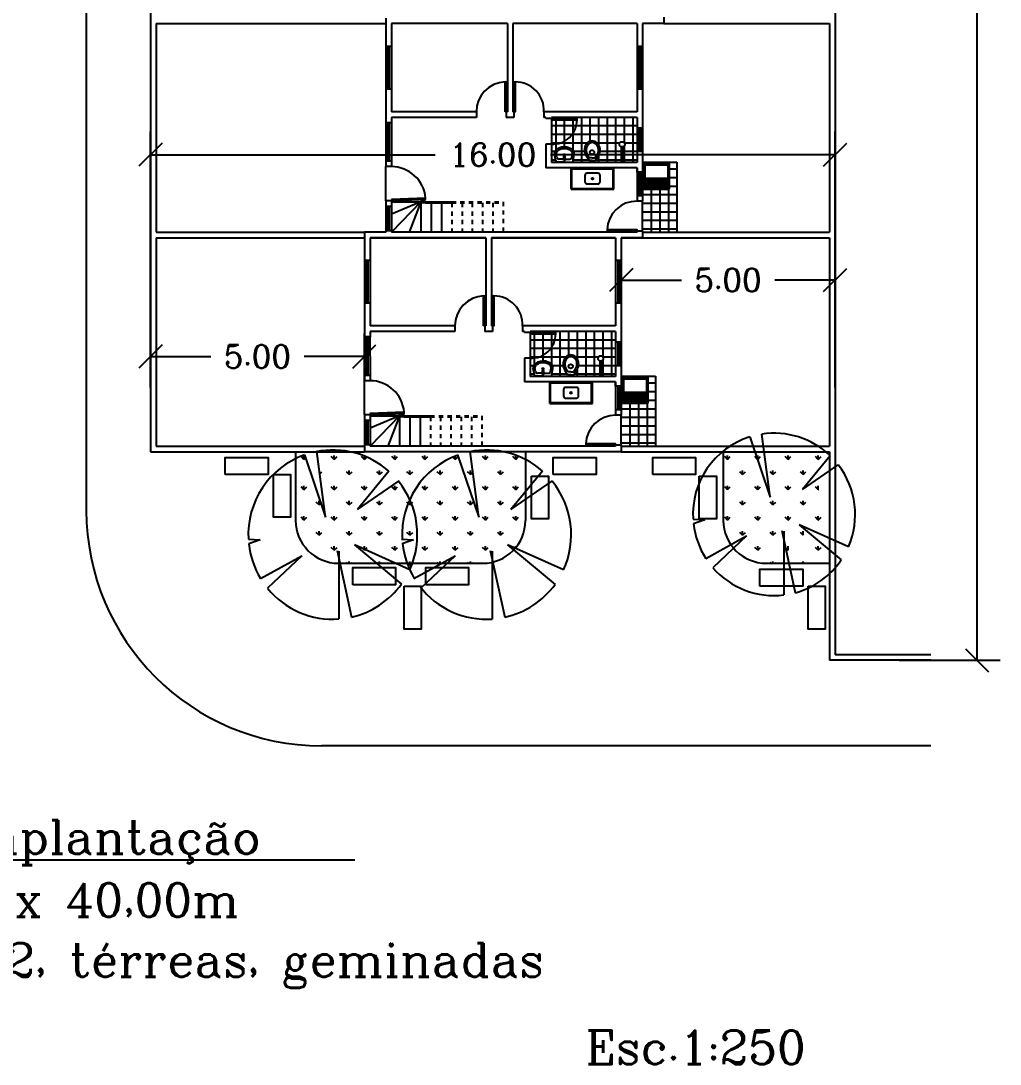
# Model space of a CAD drawing. Extents: x -79 to 141, y 7 to 81.
# Drawn here: x 34.04 to 56.93, y 6.74 to 31.11 of the extents above; entities that cross this region are included whole.
import ezdxf

# ---------------------------------------------------------------- set-up
doc = ezdxf.new("R2010")
doc.units = 0
doc.header["$LTSCALE"] = 10
doc.header["$MEASUREMENT"] = 0
doc.linetypes.add('DASHED2', pattern=[0.375, 0.25, -0.125])
doc.layers.get('0').update_dxf_attribs({"linetype": 'CONTINUOUS'})
doc.layers.get('DEFPOINTS').update_dxf_attribs({"linetype": 'CONTINUOUS'})
for name, color, linetype in [('COTAS', 244, 'CONTINUOUS'), ('EQUIPAMENTOS', 1, 'CONTINUOUS'), ('ESCADA', 5, 'CONTINUOUS'), ('JANELA', 5, 'CONTINUOUS'), ('MADEIRAMENTODETELHADO', 244, 'CONTINUOUS'), ('PAREDES', 7, 'CONTINUOUS'), ('PISO', 30, 'CONTINUOUS'), ('PORTA', 1, 'CONTINUOUS'), ('TERRENOEMCORTE', 244, 'CONTINUOUS'), ('TEXTO', 1, 'CONTINUOUS')]:
    doc.layers.add(name, color=color, linetype=linetype)
doc.styles.add('ROMANC', font='ROMANC.SHX')
doc.styles.get("Standard").update_dxf_attribs({"font": 'ROMANC.SHX'})
doc.dimstyles.get("Standard").update_dxf_attribs({"dimscale": 0.6, "dimtxt": 0.18, "dimasz": 0.18, "dimexe": 0.18, "dimexo": 0.25, "dimgap": 0.09, "dimtad": 0, "dimzin": 0, "dimdsep": 46, "dimtxsty": 'Standard', "dimblk1": 'OBLIQUE', "dimblk2": 'OBLIQUE', "dimsah": 1, "dimcen": 0.09, "dimclrd": 30, "dimclre": 30, "dimadec": 0, "dimazin": 0, "dimtfac": 1, "dimtdec": 4, "dimtofl": 0, "dimtmove": 0, "dimatfit": 3, "dimldrblk": 'OBLIQUE', "dimfxl": 1, "dimtolj": 1, "dimtzin": 0, "dimarcsym": 0})

# ---------------------------------------------------------------- blocks, each defined once
blk = doc.blocks.new('_OBLIQUE')
at = {"color": 0, "linetype": 'ByBlock'}
blk.add_line((-0.5, -0.5), (0.5, 0.5), dxfattribs=at)
blk = doc.blocks.new('*D21')
at = {"color": 30, "linetype": 'ByBlock', "ltscale": 0.05}
for p, q in [((54.573, 56.17), (56.93, 56.17)), ((56.39, 56.17), (56.39, 37.52)), ((56.39, 16.17), (56.39, 34.82)), ((54.573, 16.17), (56.93, 16.17))]:
    blk.add_line(p, q, dxfattribs=at)
at = {"layer": 'DEFPOINTS', "color": 0, "linetype": 'ByBlock', "ltscale": 0.05}
for p in [(53.073, 56.17), (53.073, 16.17), (56.39, 16.17)]:
    blk.add_point(p, dxfattribs=at)
at = {"color": 30, "linetype": 'ByBlock', "ltscale": 0.05, "xscale": 0.54, "yscale": 0.54, "zscale": 0.54}
for p, rotation in [((56.39, 56.17), 90), ((56.39, 16.17), 270)]:
    blk.add_blockref('_OBLIQUE', p, dxfattribs=dict(at, rotation=rotation))
at = {"color": 0, "linetype": 'ByBlock', "ltscale": 0.05, "insert": (56.39, 36.17), "char_height": 0.54, "attachment_point": 5, "rotation": 90}
blk.add_mtext('\\A1;40.00', dxfattribs=at)
blk = doc.blocks.new('*X26')
at = {"color": 0, "linetype": 'Continuous', "ltscale": 0.05}
for p, q in [((40.659, 20.86), (40.592, 20.926)), ((40.659, 20.86), (40.659, 20.953)), ((40.659, 20.86), (40.693, 20.894)), ((41.366, 20.86), (41.299, 20.926)), ((41.366, 20.86), (41.366, 20.953)), ((41.366, 20.86), (41.432, 20.926)), ((42.073, 20.86), (42.007, 20.926)), ((42.073, 20.936), (42.073, 20.953)), ((42.073, 20.86), (42.073, 20.936)), ((42.073, 20.86), (42.127, 20.914)), ((42.127, 20.914), (42.139, 20.926)), ((42.78, 20.86), (42.714, 20.926)), ((42.78, 20.86), (42.78, 20.953)), ((42.78, 20.86), (42.846, 20.926)), ((43.487, 20.86), (43.421, 20.926)), ((43.487, 20.86), (43.487, 20.953)), ((43.487, 20.86), (43.553, 20.926)), ((44.139, 20.915), (44.128, 20.926)), ((44.194, 20.86), (44.139, 20.915)), ((44.194, 20.938), (44.194, 20.953)), ((44.194, 20.86), (44.194, 20.938)), ((44.194, 20.86), (44.26, 20.926)), ((44.901, 20.86), (44.835, 20.926)), ((44.901, 20.86), (44.901, 20.953)), ((44.901, 20.86), (44.968, 20.926)), ((45.608, 20.86), (45.542, 20.926)), ((45.608, 20.86), (45.608, 20.953)), ((45.608, 20.86), (45.675, 20.926)), ((41.029, 20.523), (41.078, 20.572)), ((41.719, 20.506), (41.653, 20.572)), ((41.719, 20.506), (41.719, 20.6)), ((41.719, 20.506), (41.786, 20.572)), ((42.426, 20.506), (42.36, 20.572)), ((42.426, 20.506), (42.426, 20.6)), ((42.426, 20.506), (42.493, 20.572)), ((43.134, 20.506), (43.067, 20.572)), ((43.134, 20.506), (43.134, 20.6)), ((43.134, 20.506), (43.2, 20.572)), ((43.841, 20.506), (43.774, 20.572)), ((43.841, 20.506), (43.841, 20.6)), ((43.841, 20.506), (43.907, 20.572)), ((44.548, 20.506), (44.481, 20.572)), ((44.548, 20.506), (44.548, 20.6)), ((44.548, 20.506), (44.605, 20.563)), ((44.605, 20.563), (44.614, 20.572)), ((45.255, 20.506), (45.189, 20.572)), ((45.255, 20.506), (45.255, 20.6)), ((45.255, 20.506), (45.321, 20.572)), ((40.659, 20.153), (40.659, 20.246)), ((41.366, 20.153), (41.366, 20.246)), ((42.073, 20.153), (42.073, 20.246)), ((42.78, 20.153), (42.78, 20.246)), ((43.487, 20.153), (43.487, 20.246)), ((44.194, 20.153), (44.194, 20.246)), ((44.901, 20.153), (44.901, 20.246)), ((45.608, 20.153), (45.608, 20.246)), ((40.659, 20.153), (40.592, 20.219)), ((40.659, 20.153), (40.725, 20.219)), ((41.366, 20.153), (41.299, 20.219)), ((41.366, 20.153), (41.432, 20.219)), ((42.073, 20.153), (42.007, 20.219)), ((42.073, 20.153), (42.139, 20.219)), ((42.78, 20.153), (42.714, 20.219)), ((42.78, 20.153), (42.846, 20.219)), ((43.487, 20.153), (43.421, 20.219)), ((43.487, 20.153), (43.553, 20.219)), ((44.194, 20.153), (44.128, 20.219)), ((44.194, 20.153), (44.26, 20.219)), ((44.901, 20.153), (44.835, 20.219)), ((44.901, 20.153), (44.968, 20.219)), ((45.608, 20.153), (45.542, 20.219)), ((45.608, 20.153), (45.675, 20.219)), ((41.012, 19.799), (40.946, 19.865)), ((41.012, 19.799), (41.012, 19.893)), ((41.012, 19.799), (41.052, 19.839)), ((41.719, 19.799), (41.653, 19.865)), ((41.719, 19.799), (41.719, 19.893)), ((41.719, 19.799), (41.786, 19.865)), ((42.426, 19.799), (42.36, 19.865)), ((42.426, 19.799), (42.426, 19.893)), ((42.426, 19.799), (42.493, 19.865)), ((43.134, 19.799), (43.067, 19.865)), ((43.134, 19.799), (43.134, 19.893)), ((43.134, 19.799), (43.169, 19.835)), ((43.169, 19.835), (43.2, 19.865)), ((43.841, 19.799), (43.774, 19.865)), ((43.841, 19.799), (43.841, 19.893)), ((43.841, 19.799), (43.907, 19.865)), ((44.548, 19.799), (44.481, 19.865)), ((44.548, 19.799), (44.548, 19.893)), ((44.548, 19.799), (44.614, 19.865)), ((45.255, 19.799), (45.189, 19.865)), ((45.255, 19.799), (45.255, 19.893)), ((45.255, 19.799), (45.321, 19.865)), ((40.659, 19.445), (40.592, 19.512)), ((40.659, 19.445), (40.659, 19.539)), ((40.659, 19.445), (40.725, 19.512)), ((41.366, 19.445), (41.299, 19.512)), ((41.366, 19.445), (41.366, 19.539)), ((41.366, 19.445), (41.432, 19.512)), ((42.073, 19.445), (42.007, 19.512)), ((42.073, 19.445), (42.073, 19.539)), ((42.073, 19.445), (42.139, 19.512)), ((42.78, 19.445), (42.714, 19.512)), ((42.78, 19.445), (42.78, 19.539)), ((42.78, 19.445), (42.846, 19.512)), ((43.487, 19.445), (43.421, 19.512)), ((43.487, 19.445), (43.487, 19.539)), ((43.487, 19.445), (43.553, 19.512)), ((44.194, 19.445), (44.128, 19.512)), ((44.194, 19.445), (44.194, 19.539)), ((44.194, 19.445), (44.26, 19.512)), ((44.901, 19.445), (44.835, 19.512)), ((44.901, 19.445), (44.901, 19.539)), ((44.901, 19.445), (44.968, 19.512)), ((45.608, 19.445), (45.542, 19.512)), ((45.608, 19.445), (45.608, 19.539)), ((45.608, 19.445), (45.675, 19.512)), ((41.012, 19.092), (40.946, 19.158)), ((41.012, 19.092), (41.012, 19.186)), ((41.012, 19.092), (41.078, 19.158)), ((41.719, 19.092), (41.653, 19.158)), ((41.719, 19.092), (41.719, 19.186)), ((41.719, 19.092), (41.786, 19.158)), ((42.426, 19.092), (42.36, 19.158)), ((42.426, 19.092), (42.426, 19.186)), ((42.426, 19.092), (42.493, 19.158)), ((43.134, 19.092), (43.067, 19.158)), ((43.134, 19.092), (43.134, 19.186)), ((43.134, 19.092), (43.2, 19.158)), ((43.841, 19.092), (43.774, 19.158)), ((43.841, 19.092), (43.841, 19.186)), ((43.841, 19.092), (43.907, 19.158)), ((44.548, 19.092), (44.481, 19.158)), ((44.548, 19.092), (44.548, 19.186)), ((44.548, 19.092), (44.614, 19.158)), ((45.255, 19.092), (45.189, 19.158)), ((45.255, 19.092), (45.255, 19.186)), ((45.255, 19.092), (45.321, 19.158)), ((40.705, 18.785), (40.725, 18.805)), ((41.366, 18.738), (41.299, 18.805)), ((41.366, 18.738), (41.366, 18.832)), ((41.366, 18.738), (41.432, 18.805)), ((42.073, 18.738), (42.007, 18.805)), ((42.073, 18.738), (42.073, 18.832)), ((42.073, 18.738), (42.139, 18.805)), ((42.78, 18.738), (42.714, 18.805)), ((42.78, 18.738), (42.78, 18.832)), ((42.78, 18.738), (42.846, 18.805)), ((43.487, 18.738), (43.421, 18.805)), ((43.487, 18.738), (43.487, 18.832)), ((43.487, 18.738), (43.553, 18.805)), ((44.194, 18.738), (44.128, 18.805)), ((44.194, 18.738), (44.194, 18.832)), ((44.194, 18.738), (44.26, 18.805)), ((44.901, 18.738), (44.835, 18.805)), ((44.901, 18.738), (44.901, 18.832)), ((44.901, 18.738), (44.968, 18.805)), ((45.608, 18.799), (45.608, 18.832)), ((41.668, 18.436), (41.653, 18.451)), ((41.719, 18.436), (41.719, 18.479)), ((41.771, 18.436), (41.786, 18.451)), ((42.375, 18.436), (42.36, 18.451)), ((42.426, 18.436), (42.426, 18.479)), ((42.478, 18.436), (42.493, 18.451)), ((43.134, 18.385), (43.067, 18.451)), ((43.134, 18.385), (43.134, 18.479)), ((43.134, 18.385), (43.197, 18.448)), ((43.197, 18.448), (43.2, 18.451)), ((43.789, 18.436), (43.774, 18.451)), ((43.841, 18.436), (43.841, 18.479)), ((44.496, 18.436), (44.481, 18.451)), ((44.548, 18.436), (44.548, 18.479)), ((44.599, 18.436), (44.614, 18.451))]:
    blk.add_line(p, q, dxfattribs=at)
blk = doc.blocks.new('*D31')
at = {"color": 30, "linetype": 'ByBlock', "ltscale": 0.05}
for p, q in [((37.073, 22.54), (37.073, 23.805)), ((42.073, 22.54), (42.073, 23.805)), ((37.073, 23.265), (38.48, 23.265)), ((42.073, 23.265), (40.666, 23.265))]:
    blk.add_line(p, q, dxfattribs=at)
at = {"layer": 'DEFPOINTS', "color": 0, "linetype": 'ByBlock', "ltscale": 0.05}
for p in [(42.073, 23.265), (37.073, 21.04), (42.073, 21.04)]:
    blk.add_point(p, dxfattribs=at)
at = {"color": 30, "linetype": 'ByBlock', "ltscale": 0.05, "xscale": 0.54, "yscale": 0.54, "zscale": 0.54, "rotation": 180}
blk.add_blockref('_OBLIQUE', (37.073, 23.265), dxfattribs=at)
at = {"color": 30, "linetype": 'ByBlock', "ltscale": 0.05, "xscale": 0.54, "yscale": 0.54, "zscale": 0.54}
blk.add_blockref('_OBLIQUE', (42.073, 23.265), dxfattribs=at)
at = {"color": 0, "linetype": 'ByBlock', "ltscale": 0.05, "insert": (39.573, 23.265), "char_height": 0.54, "attachment_point": 5}
blk.add_mtext('\\A1;5.00', dxfattribs=at)
blk = doc.blocks.new('*D32')
at = {"color": 30, "linetype": 'ByBlock', "ltscale": 0.05}
for p, q in [((48.073, 25.05), (49.48, 25.05)), ((53.073, 25.05), (51.666, 25.05)), ((48.073, 24.54), (48.073, 24.51)), ((53.073, 24.54), (53.073, 24.51))]:
    blk.add_line(p, q, dxfattribs=at)
at = {"layer": 'DEFPOINTS', "color": 0, "linetype": 'ByBlock', "ltscale": 0.05}
for p in [(48.073, 26.04), (53.073, 26.04), (53.073, 25.05)]:
    blk.add_point(p, dxfattribs=at)
at = {"color": 30, "linetype": 'ByBlock', "ltscale": 0.05, "xscale": 0.54, "yscale": 0.54, "zscale": 0.54, "rotation": 180}
blk.add_blockref('_OBLIQUE', (48.073, 25.05), dxfattribs=at)
at = {"color": 30, "linetype": 'ByBlock', "ltscale": 0.05, "xscale": 0.54, "yscale": 0.54, "zscale": 0.54}
blk.add_blockref('_OBLIQUE', (53.073, 25.05), dxfattribs=at)
at = {"color": 0, "linetype": 'ByBlock', "ltscale": 0.05, "insert": (50.573, 25.05), "char_height": 0.54, "attachment_point": 5}
blk.add_mtext('\\A1;5.00', dxfattribs=at)
blk = doc.blocks.new('*D33')
at = {"color": 30, "linetype": 'ByBlock', "ltscale": 0.05}
for p, q in [((37.073, 22.54), (37.073, 28.519)), ((53.073, 22.54), (53.073, 28.519)), ((37.073, 27.979), (43.723, 27.979)), ((53.073, 27.979), (46.423, 27.979))]:
    blk.add_line(p, q, dxfattribs=at)
at = {"layer": 'DEFPOINTS', "color": 0, "linetype": 'ByBlock', "ltscale": 0.05}
for p in [(53.073, 27.979), (37.073, 21.04), (53.073, 21.04)]:
    blk.add_point(p, dxfattribs=at)
at = {"color": 30, "linetype": 'ByBlock', "ltscale": 0.05, "xscale": 0.54, "yscale": 0.54, "zscale": 0.54, "rotation": 180}
blk.add_blockref('_OBLIQUE', (37.073, 27.979), dxfattribs=at)
at = {"color": 30, "linetype": 'ByBlock', "ltscale": 0.05, "xscale": 0.54, "yscale": 0.54, "zscale": 0.54}
blk.add_blockref('_OBLIQUE', (53.073, 27.979), dxfattribs=at)
at = {"color": 0, "linetype": 'ByBlock', "ltscale": 0.05, "insert": (45.073, 27.979), "char_height": 0.54, "attachment_point": 5}
blk.add_mtext('\\A1;16.00', dxfattribs=at)
blk = doc.blocks.new('*X114')
at = {"color": 0, "linetype": 'Continuous', "ltscale": 0.05}
for p, q in [((50.558, 20.153), (50.555, 20.156)), ((50.558, 20.153), (50.558, 20.156)), ((50.558, 20.153), (50.561, 20.156)), ((51.265, 20.153), (51.262, 20.156)), ((51.265, 20.153), (51.265, 20.156)), ((51.265, 20.153), (51.268, 20.156)), ((51.972, 20.153), (51.969, 20.156)), ((51.972, 20.153), (51.972, 20.156)), ((51.972, 20.153), (51.976, 20.156)), ((52.679, 20.153), (52.676, 20.156)), ((52.679, 20.153), (52.679, 20.156)), ((52.679, 20.153), (52.683, 20.156)), ((50.912, 19.799), (50.845, 19.865)), ((50.912, 19.799), (50.912, 19.893)), ((50.912, 19.799), (50.978, 19.865)), ((51.619, 19.799), (51.553, 19.865)), ((51.619, 19.799), (51.619, 19.893)), ((51.619, 19.799), (51.685, 19.865)), ((52.326, 19.799), (52.26, 19.865)), ((52.326, 19.799), (52.326, 19.893)), ((52.326, 19.799), (52.392, 19.865)), ((50.558, 19.445), (50.492, 19.512)), ((50.558, 19.445), (50.558, 19.539)), ((50.558, 19.445), (50.624, 19.512)), ((51.265, 19.445), (51.199, 19.512)), ((51.265, 19.445), (51.265, 19.539)), ((51.265, 19.445), (51.332, 19.512)), ((51.972, 19.445), (51.906, 19.512)), ((51.972, 19.445), (51.972, 19.539)), ((51.972, 19.445), (52.039, 19.512)), ((52.679, 19.445), (52.613, 19.512)), ((52.679, 19.445), (52.679, 19.539)), ((52.679, 19.445), (52.746, 19.512)), ((50.912, 19.092), (50.845, 19.158)), ((50.912, 19.092), (50.912, 19.186)), ((50.912, 19.092), (50.978, 19.158)), ((51.619, 19.092), (51.553, 19.158)), ((51.619, 19.092), (51.619, 19.186)), ((51.619, 19.092), (51.685, 19.158)), ((52.326, 19.092), (52.26, 19.158)), ((52.326, 19.092), (52.326, 19.186)), ((51.265, 18.738), (51.199, 18.805)), ((51.265, 18.738), (51.265, 18.832)), ((51.265, 18.738), (51.332, 18.805)), ((51.972, 18.738), (51.916, 18.795)), ((51.972, 18.738), (51.972, 18.832)), ((52.679, 18.738), (52.613, 18.805)), ((52.679, 18.738), (52.679, 18.832)), ((52.679, 18.738), (52.746, 18.805)), ((51.567, 18.436), (51.553, 18.451)), ((51.619, 18.436), (51.619, 18.479)), ((51.67, 18.436), (51.685, 18.451)), ((52.274, 18.436), (52.26, 18.451)), ((52.326, 18.436), (52.326, 18.479)), ((52.377, 18.436), (52.392, 18.451))]:
    blk.add_line(p, q, dxfattribs=at)
blk = doc.blocks.new('*X115')
at = {"color": 0, "linetype": 'Continuous', "ltscale": 0.05}
for p, q in [((51.972, 20.86), (51.906, 20.926)), ((51.972, 20.86), (51.972, 20.953)), ((51.972, 20.86), (52.039, 20.926)), ((52.679, 20.86), (52.613, 20.926)), ((52.679, 20.86), (52.679, 20.953)), ((52.679, 20.86), (52.746, 20.926)), ((51.619, 20.506), (51.553, 20.572)), ((51.619, 20.506), (51.619, 20.6)), ((51.619, 20.506), (51.685, 20.572)), ((52.326, 20.506), (52.26, 20.572)), ((52.326, 20.506), (52.326, 20.6)), ((52.326, 20.506), (52.392, 20.572)), ((51.972, 20.156), (51.972, 20.246)), ((51.969, 20.156), (51.906, 20.219)), ((51.976, 20.156), (52.039, 20.219))]:
    blk.add_line(p, q, dxfattribs=at)
blk = doc.blocks.new('*X116')
at = {"color": 0, "linetype": 'Continuous', "ltscale": 0.05}
for p, q in [((50.558, 20.86), (50.492, 20.926)), ((50.558, 20.86), (50.558, 20.953)), ((50.558, 20.86), (50.624, 20.926)), ((51.255, 20.87), (51.199, 20.926)), ((51.265, 20.86), (51.255, 20.87)), ((51.265, 20.86), (51.265, 20.953)), ((51.265, 20.86), (51.332, 20.926)), ((50.912, 20.506), (50.845, 20.572)), ((50.912, 20.506), (50.912, 20.6)), ((50.912, 20.506), (50.978, 20.572)), ((50.558, 20.156), (50.558, 20.246)), ((51.265, 20.156), (51.265, 20.246)), ((52.679, 20.156), (52.679, 20.246)), ((50.555, 20.156), (50.492, 20.219)), ((50.561, 20.156), (50.624, 20.219)), ((51.262, 20.156), (51.199, 20.219)), ((51.268, 20.156), (51.332, 20.219)), ((52.676, 20.156), (52.613, 20.219))]:
    blk.add_line(p, q, dxfattribs=at)

msp = doc.modelspace()

# ---------------------------------------------------------------- linework, layer by layer
at = {"color": 1, "ltscale": 0.3}
for p, q in [((48.44316, 27.5701), (48.44316, 27.6701)), ((47.94316, 22.5701), (47.94316, 22.6701))]:
    msp.add_line(p, q, dxfattribs=at)
at = {"color": 30, "ltscale": 0.3}
for p, q in [((42.70316, 26.87938), (43.39387, 26.87938)), ((43.39387, 26.87938), (44.11387, 26.87938)), ((43.39387, 26.87938), (43.39387, 26.1701)), ((43.49387, 26.85438), (44.11387, 26.85438)), ((43.63387, 26.85438), (43.63387, 26.1701)), ((43.87387, 26.85438), (43.87387, 26.1701)), ((42.20316, 21.87938), (42.89387, 21.87938)), ((42.89387, 21.87938), (43.61387, 21.87938)), ((42.89387, 21.87938), (42.89387, 21.1701)), ((42.99387, 21.85438), (43.61387, 21.85438)), ((43.13387, 21.85438), (43.13387, 21.1701)), ((43.37387, 21.85438), (43.37387, 21.1701))]:
    msp.add_line(p, q, dxfattribs=at)
at = {"layer": 'COTAS', "color": 3, "ltscale": 0.3}
msp.add_line((44.28702, 20.81299), (44.30885, 20.81299), dxfattribs=at)
at = {"layer": 'EQUIPAMENTOS', "color": 30, "linetype": 'Continuous', "ltscale": 0.3}
for p, q in [((48.07884, 27.8001), (48.07884, 28.16341)), ((48.10884, 27.8001), (48.10884, 28.16341)), ((46.55128, 27.80807), (46.51758, 27.98311)), ((46.74878, 27.80807), (46.55128, 27.80807)), ((46.57122, 27.91607), (46.55686, 27.99067)), ((46.7331, 27.87552), (46.62032, 27.87552)), ((46.74878, 27.80807), (46.94628, 27.80807)), ((46.75405, 27.87552), (46.87365, 27.87552)), ((46.92304, 27.91775), (46.93487, 27.99293)), ((46.94628, 27.80807), (46.97438, 27.98672)), ((47.32153, 27.84058), (47.24883, 27.96092)), ((47.32866, 27.90614), (47.28307, 27.9816)), ((47.39753, 27.84058), (47.32153, 27.84058)), ((47.39582, 27.90614), (47.32866, 27.90614)), ((47.39582, 27.90614), (47.4664, 27.90614)), ((47.39753, 27.84058), (47.47353, 27.84058)), ((47.4664, 27.90614), (47.51198, 27.9816)), ((47.47353, 27.84058), (47.54622, 27.96092)), ((48.57702, 27.80659), (49.37702, 27.80659)), ((46.9019, 27.1701), (46.9019, 27.6701)), ((46.9219, 27.1901), (46.9219, 27.6501)), ((46.9219, 27.6501), (47.8819, 27.6501)), ((47.8819, 27.1901), (47.8819, 27.6501)), ((47.9019, 27.1701), (47.9019, 27.6701)), ((48.63195, 27.42554), (48.63195, 27.74168)), ((48.63195, 27.74168), (49.17072, 27.74168)), ((49.17072, 27.42554), (49.17072, 27.74168)), ((49.17072, 27.42554), (48.63195, 27.42554)), ((49.17312, 27.38121), (48.63435, 27.38121)), ((49.17312, 27.35121), (48.63435, 27.35121)), ((49.17312, 27.32121), (48.63435, 27.32121)), ((46.9019, 27.1701), (47.9019, 27.1701)), ((46.9219, 27.1901), (47.8819, 27.1901)), ((49.17312, 27.29121), (48.63435, 27.29121)), ((49.17312, 27.26121), (48.63435, 27.26121)), ((49.17312, 27.23121), (48.63435, 27.23121)), ((49.17312, 27.20121), (48.63435, 27.20121)), ((43.39387, 26.87938), (42.70316, 26.59327)), ((43.39387, 26.87938), (42.70316, 26.1701)), ((43.39387, 26.87938), (43.12188, 26.1701)), ((47.57884, 22.8001), (47.57884, 23.16341)), ((47.60884, 22.8001), (47.60884, 23.16341)), ((46.05128, 22.80807), (46.01758, 22.98311)), ((46.07122, 22.91607), (46.05686, 22.99067)), ((46.42304, 22.91775), (46.43487, 22.99293)), ((46.44628, 22.80807), (46.47438, 22.98672)), ((46.82153, 22.84058), (46.74883, 22.96092)), ((46.82866, 22.90614), (46.78307, 22.9816)), ((46.9664, 22.90614), (47.01198, 22.9816)), ((46.97353, 22.84058), (47.04622, 22.96092)), ((46.24878, 22.80807), (46.05128, 22.80807)), ((46.2331, 22.87552), (46.12032, 22.87552)), ((46.24878, 22.80807), (46.44628, 22.80807)), ((46.25405, 22.87552), (46.37365, 22.87552)), ((46.4019, 22.1701), (46.4019, 22.6701)), ((46.89753, 22.84058), (46.82153, 22.84058)), ((46.89582, 22.90614), (46.82866, 22.90614)), ((46.89582, 22.90614), (46.9664, 22.90614)), ((46.89753, 22.84058), (46.97353, 22.84058)), ((47.4019, 22.1701), (47.4019, 22.6701)), ((48.07702, 22.80659), (48.87702, 22.80659)), ((48.13195, 22.42554), (48.13195, 22.74168)), ((48.13195, 22.74168), (48.67072, 22.74168)), ((48.67072, 22.42554), (48.67072, 22.74168)), ((46.4219, 22.1901), (46.4219, 22.6501)), ((46.4219, 22.6501), (47.3819, 22.6501)), ((47.3819, 22.1901), (47.3819, 22.6501)), ((48.67072, 22.42554), (48.13195, 22.42554)), ((46.4219, 22.1901), (47.3819, 22.1901)), ((48.67312, 22.38121), (48.13435, 22.38121)), ((48.67312, 22.35121), (48.13435, 22.35121)), ((48.67312, 22.32121), (48.13435, 22.32121)), ((48.67312, 22.29121), (48.13435, 22.29121)), ((48.67312, 22.26121), (48.13435, 22.26121)), ((48.67312, 22.23121), (48.13435, 22.23121)), ((48.67312, 22.20121), (48.13435, 22.20121)), ((46.4019, 22.1701), (47.4019, 22.1701)), ((42.89387, 21.87938), (42.20316, 21.59327)), ((42.89387, 21.87938), (42.20316, 21.1701)), ((42.89387, 21.87938), (42.62188, 21.1701))]:
    msp.add_line(p, q, dxfattribs=at)
for points in [[(46.7331, 27.84219), (46.7331, 27.94547), (46.75405, 27.94547), (46.75405, 27.84219)], [(49.20253, 27.1721), (49.20253, 27.7721), (48.60253, 27.7721), (48.60253, 27.1721)], [(46.2331, 22.84219), (46.2331, 22.94547), (46.25405, 22.94547), (46.25405, 22.84219)], [(48.70253, 22.1721), (48.70253, 22.7721), (48.10253, 22.7721), (48.10253, 22.1721)]]:
    msp.add_lwpolyline(points, close=True, dxfattribs=at)
for points in [[(47.27559, 27.29549), (47.52822, 27.29549, 0.41421356), (47.57822, 27.34549), (47.57822, 27.49471, 0.41421356), (47.52822, 27.54471), (47.27559, 27.54471, 0.41421356), (47.22559, 27.49471), (47.22559, 27.34549, 0.41421356)], [(46.77559, 22.29549), (47.02822, 22.29549, 0.41421356), (47.07822, 22.34549), (47.07822, 22.49471, 0.41421356), (47.02822, 22.54471), (46.77559, 22.54471, 0.41421356), (46.72559, 22.49471), (46.72559, 22.34549, 0.41421356)]]:
    msp.add_lwpolyline(points, format="xyb", close=True, dxfattribs=at)
for centre, radius in [((48.09404, 28.22104), 0.06192), ((47.39416, 28.03577), 0.05), ((47.40177, 27.4183), 0.01926), ((47.59404, 23.22104), 0.06192), ((46.24358, 22.97945), 0.01491), ((46.89416, 23.03577), 0.05), ((46.90177, 22.4183), 0.01926)]:
    msp.add_circle(centre, radius, dxfattribs=at)
at = {"layer": 'EQUIPAMENTOS', "color": 1, "linetype": 'Continuous', "ltscale": 0.3}
msp.add_circle((46.74358, 27.97945), 0.01491, dxfattribs=at)
at = {"layer": 'EQUIPAMENTOS', "color": 30, "linetype": 'Continuous', "ltscale": 0.3}
for centre, radius, start, end in [((46.62032, 27.92552), 0.05, 190.900274, 270), ((46.87365, 27.92552), 0.05, 270, 351.061585), ((42.70316, 26.89952), 0.80058, 4.741348, 90), ((46.12032, 22.92552), 0.05, 190.900274, 270), ((46.37365, 22.92552), 0.05, 270, 351.061585), ((42.20316, 21.89952), 0.80058, 4.741348, 90)]:
    msp.add_arc(centre, radius, start, end, dxfattribs=at)
for centre, major_axis, ratio, start_param, end_param in [((47.39753, 28.08558), (0, 0.215), 0.84883721, -2.18928075, 2.18928075), ((46.74566, 28.00306), (-0.23, 0), 0.67391304, 3.03599201, 6.41224252), ((46.24566, 23.00306), (-0.23, 0), 0.67391304, 3.03599201, 6.41224252), ((46.89753, 23.08558), (0, 0.215), 0.84883721, -2.18928075, 2.18928075)]:
    msp.add_ellipse(centre, major_axis=major_axis, ratio=ratio, start_param=start_param, end_param=end_param, dxfattribs=at)
for points, knots in [([(46.93487, 27.99293), (46.93634, 28.00229), (46.93587, 28.01185), (46.92989, 28.03209), (46.92429, 28.04274), (46.90685, 28.06373), (46.89491, 28.07399), (46.86704, 28.09144), (46.85104, 28.09852), (46.81028, 28.11258), (46.77719, 28.11824), (46.71065, 28.11786), (46.67771, 28.11182), (46.63735, 28.09728), (46.6217, 28.09009), (46.59436, 28.07238), (46.58263, 28.06193), (46.5658, 28.04075), (46.56054, 28.03006), (46.5552, 28.00973), (46.55504, 28.00012), (46.55686, 27.99067)], [3.03599201, 3.03599201, 3.03599201, 3.03599201, 3.31734622, 3.31734622, 3.59870043, 3.59870043, 3.88005464, 3.88005464, 4.16140885, 4.16140885, 4.72411727, 4.72411727, 5.28682568, 5.28682568, 5.56817989, 5.56817989, 5.8495341, 5.8495341, 6.13088831, 6.13088831, 6.41224252, 6.41224252, 6.41224252, 6.41224252]), ([(47.51198, 27.9816), (47.52122, 27.9969), (47.52909, 28.01527), (47.53903, 28.056), (47.54106, 28.07839), (47.53796, 28.12257), (47.53284, 28.14428), (47.51728, 28.18253), (47.50691, 28.19909), (47.48426, 28.22551), (47.46893, 28.23854), (47.43484, 28.25593), (47.41623, 28.26058), (47.37882, 28.26058), (47.36021, 28.25593), (47.32613, 28.23854), (47.3108, 28.22551), (47.28815, 28.19909), (47.27777, 28.18253), (47.26222, 28.14428), (47.2571, 28.12257), (47.254, 28.07839), (47.25602, 28.056), (47.26597, 28.01527), (47.27383, 27.9969), (47.28307, 27.9816)], [-2.18928075, -2.18928075, -2.18928075, -2.18928075, -1.82440063, -1.82440063, -1.4595205, -1.4595205, -1.09464038, -1.09464038, -0.72976025, -0.72976025, -0.36488013, -0.36488013, 0, 0, 0.36488013, 0.36488013, 0.72976025, 0.72976025, 1.09464038, 1.09464038, 1.4595205, 1.4595205, 1.82440063, 1.82440063, 2.18928075, 2.18928075, 2.18928075, 2.18928075]), ([(47.01198, 22.9816), (47.02122, 22.9969), (47.02909, 23.01527), (47.03903, 23.056), (47.04106, 23.07839), (47.03796, 23.12257), (47.03284, 23.14428), (47.01728, 23.18253), (47.00691, 23.19909), (46.98426, 23.22551), (46.96893, 23.23854), (46.93484, 23.25593), (46.91623, 23.26058), (46.87882, 23.26058), (46.86021, 23.25593), (46.82613, 23.23854), (46.8108, 23.22551), (46.78815, 23.19909), (46.77777, 23.18253), (46.76222, 23.14428), (46.7571, 23.12257), (46.754, 23.07839), (46.75602, 23.056), (46.76597, 23.01527), (46.77383, 22.9969), (46.78307, 22.9816)], [-2.18928075, -2.18928075, -2.18928075, -2.18928075, -1.82440063, -1.82440063, -1.4595205, -1.4595205, -1.09464038, -1.09464038, -0.72976025, -0.72976025, -0.36488013, -0.36488013, 0, 0, 0.36488013, 0.36488013, 0.72976025, 0.72976025, 1.09464038, 1.09464038, 1.4595205, 1.4595205, 1.82440063, 1.82440063, 2.18928075, 2.18928075, 2.18928075, 2.18928075]), ([(46.43487, 22.99293), (46.43634, 23.00229), (46.43587, 23.01185), (46.42989, 23.03209), (46.42429, 23.04274), (46.40685, 23.06373), (46.39491, 23.07399), (46.36704, 23.09144), (46.35104, 23.09852), (46.31028, 23.11258), (46.27719, 23.11824), (46.21065, 23.11786), (46.17771, 23.11182), (46.13735, 23.09728), (46.1217, 23.09009), (46.09436, 23.07238), (46.08263, 23.06193), (46.0658, 23.04075), (46.06054, 23.03006), (46.0552, 23.00973), (46.05504, 23.00012), (46.05686, 22.99067)], [3.03599201, 3.03599201, 3.03599201, 3.03599201, 3.31734622, 3.31734622, 3.59870043, 3.59870043, 3.88005464, 3.88005464, 4.16140885, 4.16140885, 4.72411727, 4.72411727, 5.28682568, 5.28682568, 5.56817989, 5.56817989, 5.8495341, 5.8495341, 6.13088831, 6.13088831, 6.41224252, 6.41224252, 6.41224252, 6.41224252])]:
    msp.add_open_spline(points, degree=3, knots=knots, dxfattribs=at)
at = {"layer": 'ESCADA', "color": 30, "linetype": 'DASHED2', "ltscale": 0.02}
for p, q in [((44.11387, 26.87938), (45.31387, 26.87938)), ((44.11387, 26.85438), (44.11387, 26.1701)), ((44.11387, 26.85438), (45.31387, 26.85438)), ((44.35387, 26.85438), (44.35387, 26.1701)), ((44.59387, 26.85438), (44.59387, 26.1701)), ((44.83387, 26.85438), (44.83387, 26.1701)), ((45.07387, 26.85438), (45.07387, 26.1701)), ((45.31387, 26.87938), (45.31387, 26.1701)), ((43.61387, 21.87938), (44.81387, 21.87938)), ((43.61387, 21.85438), (43.61387, 21.1701)), ((43.61387, 21.85438), (44.81387, 21.85438)), ((43.85387, 21.85438), (43.85387, 21.1701)), ((44.09387, 21.85438), (44.09387, 21.1701)), ((44.33387, 21.85438), (44.33387, 21.1701)), ((44.57387, 21.85438), (44.57387, 21.1701)), ((44.81387, 21.87938), (44.81387, 21.1701))]:
    msp.add_line(p, q, dxfattribs=at)
at = {"layer": 'JANELA', "color": 30, "linetype": 'Continuous', "ltscale": 0.3}
for p, q in [((42.57316, 30.5101), (42.57316, 29.5101)), ((42.62316, 30.5101), (42.62316, 29.5101)), ((42.65316, 30.5101), (42.65316, 29.5101)), ((42.70316, 30.5101), (42.70316, 29.5101)), ((48.44316, 30.5101), (48.44316, 29.5101)), ((48.49316, 30.5101), (48.49316, 29.5101)), ((48.52316, 30.5101), (48.52316, 29.5101)), ((48.57316, 30.5101), (48.57316, 29.5101)), ((42.57316, 28.7251), (42.57316, 27.8251)), ((42.62316, 28.7251), (42.62316, 27.8251)), ((42.65181, 28.72503), (42.65316, 27.82503)), ((42.70181, 28.7251), (42.70316, 27.8251)), ((48.44316, 28.6001), (48.44316, 28.0501)), ((48.49316, 28.6001), (48.49316, 28.0501)), ((48.52316, 28.6001), (48.52316, 28.0501)), ((48.57316, 28.6001), (48.57316, 28.0501)), ((48.44316, 27.5701), (48.44316, 27.0201)), ((48.49316, 27.5701), (48.49316, 27.0201)), ((48.52316, 27.5701), (48.52316, 27.0201)), ((48.57316, 27.5701), (48.57316, 27.0201)), ((42.57316, 26.7701), (42.57316, 26.2001)), ((42.62316, 26.7701), (42.62316, 26.2001)), ((42.65316, 26.7701), (42.65316, 26.2001)), ((42.70316, 26.7701), (42.70316, 26.2001)), ((42.07316, 25.5101), (42.07316, 24.5101)), ((42.12316, 25.5101), (42.12316, 24.5101)), ((42.15316, 25.5101), (42.15316, 24.5101)), ((42.20316, 25.5101), (42.20316, 24.5101)), ((47.94316, 25.5101), (47.94316, 24.5101)), ((47.99316, 25.5101), (47.99316, 24.5101)), ((48.02316, 25.5101), (48.02316, 24.5101)), ((48.07316, 25.5101), (48.07316, 24.5101)), ((42.07316, 23.7251), (42.07316, 22.8251)), ((42.12316, 23.7251), (42.12316, 22.8251)), ((42.15181, 23.72503), (42.15316, 22.82503)), ((42.20181, 23.7251), (42.20316, 22.8251)), ((47.94316, 23.6001), (47.94316, 23.0501)), ((47.99316, 23.6001), (47.99316, 23.0501)), ((48.02316, 23.6001), (48.02316, 23.0501)), ((48.07316, 23.6001), (48.07316, 23.0501)), ((47.94316, 22.5701), (47.94316, 22.0201)), ((47.99316, 22.5701), (47.99316, 22.0201)), ((48.02316, 22.5701), (48.02316, 22.0201)), ((48.07316, 22.5701), (48.07316, 22.0201)), ((42.07316, 21.7701), (42.07316, 21.2001)), ((42.12316, 21.7701), (42.12316, 21.2001)), ((42.15316, 21.7701), (42.15316, 21.2001)), ((42.20316, 21.7701), (42.20316, 21.2001))]:
    msp.add_line(p, q, dxfattribs=at)
at = {"layer": 'MADEIRAMENTODETELHADO', "color": 30, "linetype": 'Continuous', "ltscale": 0.3}
for p, q in [((43.39387, 26.87938), (43.39387, 26.90438)), ((43.49387, 26.90438), (43.39387, 26.90438)), ((43.49387, 26.85438), (43.39387, 26.85438)), ((43.49387, 26.90438), (43.49387, 26.87938)), ((42.89387, 21.87938), (42.89387, 21.90438)), ((42.99387, 21.90438), (42.89387, 21.90438)), ((42.99387, 21.85438), (42.89387, 21.85438)), ((42.99387, 21.90438), (42.99387, 21.87938))]:
    msp.add_line(p, q, dxfattribs=at)
at = {"layer": 'MADEIRAMENTODETELHADO', "color": 30, "linetype": 'DASHED2', "ltscale": 0.05}
for p, q in [((43.49387, 26.87938), (43.49387, 26.85438)), ((42.99387, 21.87938), (42.99387, 21.85438))]:
    msp.add_line(p, q, dxfattribs=at)
at = {"layer": 'PAREDES', "color": 1, "linetype": 'Continuous', "ltscale": 0.3}
for p, q in [((49.07316, 31.1951), (49.07316, 31.0401)), ((42.57316, 31.1701), (42.57316, 30.5101)), ((45.41316, 31.0401), (42.70316, 31.0401)), ((42.70316, 31.0401), (42.70316, 30.5101)), ((45.41316, 31.0401), (45.41316, 28.9801)), ((45.54316, 31.0401), (45.54316, 28.9801)), ((48.44316, 31.0401), (45.54316, 31.0401)), ((48.44316, 31.0401), (48.44316, 30.5101)), ((48.57316, 31.0401), (48.57316, 30.5101)), ((49.07316, 31.0401), (48.57316, 31.0401)), ((42.70316, 30.5101), (42.57316, 30.5101)), ((48.57316, 30.5101), (48.44316, 30.5101)), ((42.57316, 29.5101), (42.57316, 28.7251)), ((42.70316, 29.5101), (42.57316, 29.5101)), ((42.70316, 29.5101), (42.70316, 28.9801)), ((48.44316, 29.5101), (48.44316, 28.9801)), ((48.57316, 29.5101), (48.44316, 29.5101)), ((48.57316, 29.5101), (48.57316, 28.6001)), ((44.68816, 28.9801), (42.70316, 28.9801)), ((44.68816, 28.8501), (42.70316, 28.8501)), ((42.70316, 28.8501), (42.70316, 28.7251)), ((44.68816, 28.9801), (44.68816, 28.8501)), ((45.38816, 28.9801), (45.38816, 28.8501)), ((45.41316, 28.9801), (45.38816, 28.9801)), ((45.56816, 28.8501), (45.38816, 28.8501)), ((45.56816, 28.9801), (45.54316, 28.9801)), ((45.56816, 28.9801), (45.56816, 28.8501)), ((46.26816, 28.9801), (46.26816, 28.8501)), ((48.44316, 28.9801), (46.26816, 28.9801)), ((46.31316, 28.8501), (46.26816, 28.8501)), ((46.31316, 28.8501), (46.31316, 28.8251)), ((46.44316, 28.8251), (46.31316, 28.8251)), ((46.44316, 28.8501), (46.44316, 28.8251)), ((48.44316, 28.8501), (46.44316, 28.8501)), ((48.44316, 28.8501), (48.44316, 28.6001)), ((42.70181, 28.7251), (42.57316, 28.7251)), ((48.57316, 28.6001), (48.44316, 28.6001)), ((46.31316, 28.2251), (46.31316, 27.6701)), ((46.44316, 28.2251), (46.31316, 28.2251)), ((46.44316, 28.2251), (46.44316, 27.8001)), ((48.44316, 28.0501), (48.44316, 27.8001)), ((48.57316, 28.0501), (48.44316, 28.0501)), ((48.57316, 28.0501), (48.57316, 27.5701)), ((42.57316, 27.8251), (42.57316, 27.7001)), ((42.70316, 27.8251), (42.57316, 27.8251)), ((42.70316, 27.8251), (42.70316, 27.7001)), ((48.44316, 27.8001), (46.44316, 27.8001)), ((42.70316, 27.7001), (42.57316, 27.7001)), ((48.44316, 27.6701), (46.31316, 27.6701)), ((48.44316, 27.6701), (48.44316, 27.5701)), ((48.57316, 27.5701), (48.44316, 27.5701)), ((42.57316, 26.9001), (42.57316, 26.7701)), ((42.70316, 26.9001), (42.57316, 26.9001)), ((42.70316, 26.9001), (42.70316, 26.7701)), ((48.44316, 27.0201), (48.44316, 26.8951)), ((48.57316, 27.0201), (48.44316, 27.0201)), ((48.57316, 26.8951), (48.44316, 26.8951)), ((48.57316, 27.0201), (48.57316, 26.8951)), ((42.70316, 26.7701), (42.57316, 26.7701)), ((42.07316, 26.1701), (42.07316, 25.5101)), ((42.57316, 26.1701), (42.07316, 26.1701)), ((42.57316, 26.2501), (42.57316, 26.1701)), ((42.70316, 26.2001), (42.57316, 26.2001)), ((42.70316, 26.2501), (42.70316, 26.1701)), ((48.07316, 26.1701), (42.70316, 26.1701)), ((48.44316, 26.1701), (42.70316, 26.1701)), ((48.44316, 26.1951), (48.44316, 26.1701)), ((48.57316, 26.1951), (48.44316, 26.1951)), ((48.57316, 26.1951), (48.57316, 26.0401)), ((44.91316, 26.0401), (42.20316, 26.0401)), ((42.20316, 26.0401), (42.20316, 25.5101)), ((44.91316, 26.0401), (42.57316, 26.0401)), ((44.91316, 26.0401), (44.91316, 23.9801)), ((45.04316, 26.0401), (45.04316, 23.9801)), ((47.94316, 26.0401), (45.04316, 26.0401)), ((47.94316, 26.0401), (45.04316, 26.0401)), ((47.94316, 26.0401), (47.94316, 25.5101)), ((48.07316, 26.0401), (48.07316, 25.5101)), ((48.57316, 26.0401), (48.07316, 26.0401)), ((42.20316, 25.5101), (42.07316, 25.5101)), ((48.07316, 25.5101), (47.94316, 25.5101)), ((42.07316, 24.5101), (42.07316, 23.7251)), ((42.20316, 24.5101), (42.07316, 24.5101)), ((42.20316, 24.5101), (42.20316, 23.9801)), ((47.94316, 24.5101), (47.94316, 23.9801)), ((48.07316, 24.5101), (47.94316, 24.5101)), ((48.07316, 24.5101), (48.07316, 23.6001)), ((44.18816, 23.9801), (42.20316, 23.9801)), ((44.18816, 23.9801), (44.18816, 23.8501)), ((44.88816, 23.9801), (44.88816, 23.8501)), ((44.91316, 23.9801), (44.88816, 23.9801)), ((45.06816, 23.9801), (45.04316, 23.9801)), ((45.06816, 23.9801), (45.06816, 23.8501)), ((45.76816, 23.9801), (45.76816, 23.8501)), ((47.94316, 23.9801), (45.76816, 23.9801)), ((42.20181, 23.7251), (42.07316, 23.7251)), ((44.18816, 23.8501), (42.20316, 23.8501)), ((42.20316, 23.8501), (42.20316, 23.7251)), ((45.06816, 23.8501), (44.88816, 23.8501)), ((45.81316, 23.8501), (45.76816, 23.8501)), ((45.81316, 23.8501), (45.81316, 23.8251)), ((45.94316, 23.8251), (45.81316, 23.8251)), ((45.94316, 23.8501), (45.94316, 23.8251)), ((47.94316, 23.8501), (45.94316, 23.8501)), ((47.94316, 23.8501), (47.94316, 23.6001)), ((48.07316, 23.6001), (47.94316, 23.6001)), ((45.81316, 23.2251), (45.81316, 22.6701)), ((45.94316, 23.2251), (45.81316, 23.2251)), ((45.94316, 23.2251), (45.94316, 22.8001)), ((47.94316, 23.0501), (47.94316, 22.8001)), ((48.07316, 23.0501), (47.94316, 23.0501)), ((48.07316, 23.0501), (48.07316, 22.5701)), ((42.07316, 22.8251), (42.07316, 22.7001)), ((42.20316, 22.8251), (42.07316, 22.8251)), ((42.20316, 22.7001), (42.07316, 22.7001)), ((42.20316, 22.8251), (42.20316, 22.7001)), ((47.94316, 22.6701), (45.81316, 22.6701)), ((47.94316, 22.8001), (45.94316, 22.8001)), ((47.94316, 22.6701), (47.94316, 22.5701)), ((48.07316, 22.5701), (47.94316, 22.5701)), ((47.94316, 22.0201), (47.94316, 21.8951)), ((48.07316, 22.0201), (47.94316, 22.0201)), ((48.07316, 22.0201), (48.07316, 21.8951)), ((42.07316, 21.9001), (42.07316, 21.7701)), ((42.20316, 21.9001), (42.07316, 21.9001)), ((42.20316, 21.7701), (42.07316, 21.7701)), ((42.20316, 21.9001), (42.20316, 21.7701)), ((48.07316, 21.8951), (47.94316, 21.8951)), ((42.07316, 21.2501), (42.07316, 21.0401)), ((42.20316, 21.2501), (42.20316, 21.1701)), ((42.20316, 21.2001), (42.07316, 21.2001)), ((48.07316, 21.0401), (42.07316, 21.0401)), ((47.94316, 21.1701), (42.20316, 21.1701)), ((47.94316, 21.1951), (47.94316, 21.1701)), ((48.07316, 21.1951), (47.94316, 21.1951)), ((48.07316, 21.1951), (48.07316, 21.0401))]:
    msp.add_line(p, q, dxfattribs=at)
at = {"layer": 'PISO', "color": 244, "linetype": 'Continuous', "ltscale": 0.05}
for p, q in [((53.07316, 56.1701), (53.07316, 16.3001)), ((37.07316, 56.0401), (37.07316, 21.0401)), ((37.20316, 31.0401), (42.57316, 31.0401)), ((37.20316, 31.0401), (37.20316, 26.1701)), ((49.07316, 31.0401), (52.94316, 31.0401)), ((52.94316, 31.0401), (52.94316, 26.1701)), ((37.20316, 26.1701), (42.07316, 26.1701)), ((48.57316, 26.1701), (52.94316, 26.1701)), ((37.20316, 26.0401), (42.07316, 26.0401)), ((37.20316, 26.0401), (37.20316, 21.1701)), ((42.20316, 26.0401), (44.91316, 26.0401)), ((45.04316, 26.0401), (47.94316, 26.0401)), ((48.07316, 26.0401), (52.94316, 26.0401)), ((52.94316, 26.0401), (52.94316, 21.1701)), ((37.07316, 21.0401), (42.07316, 21.0401)), ((37.20316, 21.1701), (42.07316, 21.1701)), ((48.07316, 21.1701), (52.94316, 21.1701)), ((48.07316, 21.0401), (52.94316, 21.0401)), ((52.94316, 21.0401), (52.94316, 16.1701)), ((55.31252, 16.1701), (52.94316, 16.1701)), ((55.31252, 16.3001), (53.07316, 16.3001)), ((24.73022, 11.50579), (41.8484, 11.50579))]:
    msp.add_line(p, q, dxfattribs=at)
at = {"layer": 'PISO', "color": 30, "linetype": 'Continuous', "ltscale": 0.05}
for p, q in [((35.57316, 56.0401), (35.57316, 19.6701)), ((42.57316, 26.9001), (42.57316, 27.7001)), ((48.57316, 26.1951), (48.57316, 26.8951)), ((42.07316, 21.9001), (42.07316, 22.7001)), ((48.07316, 21.1951), (48.07316, 21.8951)), ((41.46429, 18.43637), (44.83767, 18.43637)), ((51.46035, 18.43637), (52.94316, 18.43637)), ((55.31252, 14.1701), (41.07316, 14.1701))]:
    msp.add_line(p, q, dxfattribs=at)
at = {"layer": 'PISO', "color": 30, "linetype": 'Continuous', "ltscale": 0.3}
for p, q in [((46.44316, 28.7951), (46.44316, 28.2251)), ((46.54316, 28.8501), (46.54316, 28.8251)), ((46.54316, 28.7951), (46.54316, 28.07655)), ((46.74316, 28.8501), (46.74316, 28.8251)), ((46.74316, 28.7951), (46.74316, 28.15805)), ((46.94316, 28.8501), (46.94316, 28.8251)), ((46.94316, 28.7951), (46.94316, 28.0825)), ((47.14316, 28.8501), (47.14316, 27.8001)), ((47.34316, 28.8501), (47.34316, 28.29081)), ((47.54316, 28.8501), (47.54316, 28.21515)), ((47.74316, 28.8501), (47.74316, 27.8001)), ((47.94316, 28.8501), (47.94316, 27.8001)), ((48.14316, 28.8501), (48.14316, 28.25874)), ((48.34316, 28.8501), (48.34316, 27.8001)), ((48.44316, 28.6501), (46.44316, 28.6501)), ((48.44316, 28.4501), (46.44316, 28.4501)), ((47.28004, 28.2501), (46.44316, 28.2501)), ((46.52651, 28.0501), (46.44316, 28.0501)), ((47.21753, 28.0501), (46.96481, 28.0501)), ((48.03937, 28.2501), (47.51501, 28.2501)), ((48.07884, 28.0501), (47.57753, 28.0501)), ((48.44316, 28.0501), (48.10884, 28.0501)), ((48.14316, 28.18333), (48.14316, 27.8001)), ((48.44316, 28.2501), (48.14872, 28.2501)), ((46.54319, 27.8501), (46.44316, 27.8501)), ((46.54316, 27.85026), (46.54316, 27.8001)), ((46.74316, 27.80807), (46.74316, 27.8001)), ((46.94316, 27.80807), (46.94316, 27.8001)), ((47.31577, 27.8501), (46.9529, 27.8501)), ((47.34316, 27.8501), (47.34316, 27.8001)), ((48.07884, 27.8501), (47.47928, 27.8501)), ((47.54316, 27.95585), (47.54316, 27.8001)), ((48.44316, 27.8501), (48.10884, 27.8501)), ((48.77702, 27.80659), (48.77702, 27.7721)), ((48.97702, 27.80659), (48.97702, 27.7721)), ((49.17702, 27.80659), (49.17702, 27.7721)), ((49.37702, 27.80659), (49.37702, 26.1701)), ((48.57702, 27.64659), (48.60253, 27.64659)), ((49.20253, 27.64659), (49.37702, 27.64659)), ((48.57702, 27.44659), (48.60253, 27.44659)), ((49.20253, 27.44659), (49.37702, 27.44659)), ((48.57702, 27.24659), (48.60253, 27.24659)), ((48.77702, 27.1721), (48.77702, 26.1701)), ((48.97702, 27.1721), (48.97702, 26.1701)), ((49.17702, 27.1721), (49.17702, 26.1701)), ((49.20253, 27.24659), (49.37702, 27.24659)), ((48.57702, 27.04659), (49.37702, 27.04659)), ((48.57702, 26.84659), (49.37702, 26.84659)), ((48.57702, 26.64659), (49.37702, 26.64659)), ((48.57702, 26.44659), (49.37702, 26.44659)), ((48.57702, 26.24659), (49.37702, 26.24659)), ((45.94316, 23.7951), (45.94316, 23.2251)), ((47.94316, 23.6501), (45.94316, 23.6501)), ((46.04316, 23.7951), (46.04316, 23.07655)), ((46.24316, 23.7951), (46.24316, 23.15805)), ((46.44316, 23.7951), (46.44316, 23.0825)), ((46.64316, 23.8501), (46.64316, 22.8001)), ((46.84316, 23.8501), (46.84316, 23.29081)), ((47.04316, 23.8501), (47.04316, 23.21515)), ((47.24316, 23.8501), (47.24316, 22.8001)), ((47.44316, 23.8501), (47.44316, 22.8001)), ((47.64316, 23.8501), (47.64316, 23.25874)), ((47.84316, 23.8501), (47.84316, 22.8001)), ((47.94316, 23.4501), (45.94316, 23.4501)), ((46.78004, 23.2501), (45.94316, 23.2501)), ((47.53937, 23.2501), (47.01501, 23.2501)), ((47.64316, 23.18333), (47.64316, 22.8001)), ((47.94316, 23.2501), (47.64872, 23.2501)), ((46.02651, 23.0501), (45.94316, 23.0501)), ((46.71753, 23.0501), (46.46481, 23.0501)), ((47.04316, 22.95585), (47.04316, 22.8001)), ((47.57884, 23.0501), (47.07753, 23.0501)), ((47.94316, 23.0501), (47.60884, 23.0501)), ((46.04319, 22.8501), (45.94316, 22.8501)), ((46.04316, 22.85026), (46.04316, 22.8001)), ((46.24316, 22.80807), (46.24316, 22.8001)), ((46.44316, 22.80807), (46.44316, 22.8001)), ((46.81577, 22.8501), (46.4529, 22.8501)), ((46.84316, 22.8501), (46.84316, 22.8001)), ((47.57884, 22.8501), (46.97928, 22.8501)), ((47.94316, 22.8501), (47.60884, 22.8501)), ((48.27702, 22.80659), (48.27702, 22.7721)), ((48.47702, 22.80659), (48.47702, 22.7721)), ((48.67702, 22.80659), (48.67702, 22.7721)), ((48.87702, 22.80659), (48.87702, 21.1701)), ((48.07702, 22.64659), (48.10253, 22.64659)), ((48.07702, 22.44659), (48.10253, 22.44659)), ((48.70253, 22.64659), (48.87702, 22.64659)), ((48.70253, 22.44659), (48.87702, 22.44659)), ((48.07702, 22.24659), (48.10253, 22.24659)), ((48.70253, 22.24659), (48.87702, 22.24659)), ((48.07702, 22.04659), (48.87702, 22.04659)), ((48.27702, 22.1721), (48.27702, 21.1701)), ((48.47702, 22.1721), (48.47702, 21.1701)), ((48.67702, 22.1721), (48.67702, 21.1701)), ((48.07702, 21.84659), (48.87702, 21.84659)), ((48.07702, 21.64659), (48.87702, 21.64659)), ((48.07702, 21.44659), (48.87702, 21.44659)), ((48.07702, 21.24659), (48.87702, 21.24659))]:
    msp.add_line(p, q, dxfattribs=at)
at = {"layer": 'PISO', "color": 40, "linetype": 'Continuous', "ltscale": 0.3}
for p, q in [((46.04316, 23.8501), (46.04316, 23.8251)), ((46.24316, 23.8501), (46.24316, 23.8251)), ((46.44316, 23.8501), (46.44316, 23.8251))]:
    msp.add_line(p, q, dxfattribs=at)
at = {"layer": 'PISO', "color": 30, "linetype": 'Continuous', "ltscale": 0.05}
msp.add_arc((41.07316, 19.6701), 5.5, 180, 270, dxfattribs=at)
at = {"layer": 'PORTA', "color": 30, "linetype": 'Continuous', "ltscale": 0.3}
for points in [[(45.35816, 28.9801), (45.35816, 29.6801), (45.38816, 29.6801), (45.38816, 28.9801)], [(45.56816, 28.9801), (45.56816, 29.6801), (45.59816, 29.6801), (45.59816, 28.9801)], [(46.44316, 28.8251), (46.44316, 28.7951), (47.04316, 28.7951), (47.04316, 28.8251)], [(42.7018, 26.93007), (42.70316, 26.9001), (43.50233, 26.93642), (43.50097, 26.96639)], [(48.44316, 26.1951), (48.44316, 26.2251), (47.74316, 26.2251), (47.74316, 26.1951)], [(44.85816, 23.9801), (44.85816, 24.6801), (44.88816, 24.6801), (44.88816, 23.9801)], [(45.06816, 23.9801), (45.06816, 24.6801), (45.09816, 24.6801), (45.09816, 23.9801)], [(45.94316, 23.8251), (45.94316, 23.7951), (46.54316, 23.7951), (46.54316, 23.8251)], [(42.2018, 21.93007), (42.20316, 21.9001), (43.00233, 21.93642), (43.00097, 21.96639)], [(47.94316, 21.1951), (47.94316, 21.2251), (47.24316, 21.2251), (47.24316, 21.1951)]]:
    msp.add_lwpolyline(points, close=True, dxfattribs=at)
for centre, radius, start, end in [((45.38883, 28.9801), 0.70067, 92.508903, 180), ((45.59816, 29.00946), 0.67064, 357.491097, 90), ((46.47241, 28.7951), 0.57075, 267.062399, 360), ((48.44316, 26.19443), 0.70067, 90, 177.491097), ((44.88883, 23.9801), 0.70067, 92.508903, 180), ((45.09816, 24.00946), 0.67064, 357.491097, 90), ((45.97241, 23.7951), 0.57075, 267.062399, 360), ((47.94316, 21.19443), 0.70067, 90, 177.491097)]:
    msp.add_arc(centre, radius, start, end, dxfattribs=at)
at = {"layer": 'TERRENOEMCORTE', "color": 30, "linetype": 'Continuous', "ltscale": 0.05}
for p, q in [((51.55867, 19.97563), (51.36226, 21.45307)), ((51.07924, 21.38781), (51.55867, 19.97563)), ((40.46429, 21.0401), (40.46429, 19.43637)), ((40.66947, 20.96504), (41.16343, 19.51005)), ((41.16343, 19.51005), (40.95947, 21.04425)), ((44.25105, 20.96504), (44.74501, 19.51005)), ((44.74501, 19.51005), (44.54105, 21.04425)), ((45.83767, 21.0401), (45.83767, 19.43637)), ((50.46035, 21.05833), (50.46035, 19.43637)), ((52.95666, 20.94825), (52.30779, 20.15514)), ((52.30779, 20.15514), (53.14767, 20.73572)), ((42.64358, 20.5831), (41.91255, 19.68957)), ((46.23096, 20.59019), (45.49413, 19.68957)), ((41.91255, 19.68957), (42.88641, 20.36276)), ((45.49413, 19.68957), (46.46798, 20.36276)), ((49.75271, 19.46194), (50.03047, 19.45203)), ((50.03047, 19.45203), (49.76215, 19.35635)), ((52.23288, 19.33236), (53.21494, 18.51299)), ((53.38228, 18.81579), (52.23288, 19.33236)), ((50.05274, 18.54867), (51.00432, 19.07804)), ((51.00432, 19.07804), (50.21641, 18.33132)), ((51.82836, 19.19772), (52.14299, 17.74777)), ((51.8733, 19.18276), (51.8733, 17.69511)), ((39.36097, 18.99624), (39.63523, 18.98646)), ((39.63523, 18.98646), (39.36949, 18.8917)), ((43.13122, 18.28541), (41.83764, 18.86678)), ((41.83764, 18.86678), (42.93653, 17.94994)), ((43.2168, 18.98646), (42.95107, 18.8917)), ((46.72428, 18.28025), (45.41922, 18.86678)), ((45.41922, 18.86678), (46.52674, 17.94274)), ((39.6463, 18.07687), (40.60908, 18.61247)), ((40.60908, 18.61247), (39.80617, 17.85153)), ((41.43311, 18.73214), (41.77038, 17.17788)), ((41.47806, 18.71718), (41.47806, 17.13426)), ((43.22788, 18.07687), (44.19066, 18.61247)), ((44.19066, 18.61247), (43.38775, 17.85153)), ((45.01469, 18.73214), (45.3526, 17.17493)), ((45.05964, 18.71718), (45.05964, 17.1333))]:
    msp.add_line(p, q, dxfattribs=at)
at = {"layer": 'TERRENOEMCORTE', "color": 92, "linetype": 'Continuous', "ltscale": 0.05}
msp.add_line((42.94254, 18.99624), (43.2168, 18.98646), dxfattribs=at)
at = {"layer": 'TERRENOEMCORTE', "color": 244, "linetype": 'Continuous', "ltscale": 0.05}
for points in [[(38.82167, 20.50852), (38.82167, 20.90852), (39.82167, 20.90852), (39.82167, 20.50852)], [(46.48464, 20.50852), (46.48464, 20.90852), (47.48464, 20.90852), (47.48464, 20.50852)], [(48.80895, 20.50852), (48.80895, 20.90852), (49.80895, 20.90852), (49.80895, 20.50852)], [(39.9474, 20.50951), (40.3474, 20.50951), (40.3474, 19.50951), (39.9474, 19.50951)], [(45.97608, 20.47325), (46.37608, 20.47325), (46.37608, 19.47325), (45.97608, 19.47325)], [(49.89836, 20.47325), (50.29836, 20.47325), (50.29836, 19.47325), (49.89836, 19.47325)], [(41.7997, 17.93388), (41.7997, 18.33388), (42.7997, 18.33388), (42.7997, 17.93388)], [(43.50662, 17.93388), (43.50662, 18.33388), (44.50662, 18.33388), (44.50662, 17.93388)], [(51.31485, 17.89762), (51.31485, 18.29762), (52.31485, 18.29762), (52.31485, 17.89762)], [(42.99806, 17.89861), (43.39806, 17.89861), (43.39806, 16.89861), (42.99806, 16.89861)], [(52.44057, 17.89861), (52.84057, 17.89861), (52.84057, 16.89861), (52.44057, 16.89861)]]:
    msp.add_lwpolyline(points, close=True, dxfattribs=at)
at = {"layer": 'TERRENOEMCORTE', "color": 30, "linetype": 'Continuous', "ltscale": 0.05}
for centre, radius, start, end in [((51.64565, 19.57788), 1.89649, 46.268164, 98.594057), ((51.64565, 19.57788), 1.89649, 107.377288, 183.50498), ((41.33351, 19.10448), 1.97551, 109.641563, 183.140704), ((41.33351, 19.10448), 1.97551, 48.458805, 101.532338), ((44.92893, 19.10448), 1.97551, 110.021921, 183.155076), ((44.92893, 19.10448), 1.97551, 48.769847, 101.532338), ((51.64565, 19.57788), 1.89649, 336.306376, 37.627014), ((41.33351, 19.10448), 1.97551, 335.505334, 39.06851), ((44.92893, 19.10448), 1.97551, 335.3407, 39.297591), ((41.46429, 19.43637), 1, 180, 270), ((44.83767, 19.43637), 1, 270, 0), ((51.64565, 19.57788), 1.89649, 186.708102, 212.867225), ((51.46035, 19.43637), 1, 180, 270), ((41.33351, 19.10448), 1.97551, 186.18316, 211.343823), ((44.92893, 19.10448), 1.97551, 186.044426, 211.148446), ((51.64565, 19.57788), 1.89649, 221.09444, 276.894305), ((51.64565, 19.57788), 1.89649, 285.203054, 325.839848), ((41.33351, 19.10448), 1.97551, 219.363588, 274.196243), ((41.33351, 19.10448), 1.97551, 282.776306, 324.237628), ((44.92893, 19.10448), 1.97551, 217.619181, 273.793657), ((44.92893, 19.10448), 1.97551, 282.383825, 323.979731)]:
    msp.add_arc(centre, radius, start, end, dxfattribs=at)
at = {"layer": 'TERRENOEMCORTE', "color": 92, "linetype": 'Continuous', "ltscale": 0.05}
msp.add_arc((44.92893, 19.10448), 1.97551, 42.899845, 43.857726, dxfattribs=at)

# ---------------------------------------------------------------- block references
at = {"layer": 'TERRENOEMCORTE', "color": 30, "linetype": 'Continuous', "ltscale": 0.05}
for name in ['*X26', '*X116', '*X115', '*X114']:
    msp.add_blockref(name, (0, 0), dxfattribs=at)

# ---------------------------------------------------------------- texts
at = {"layer": 'TEXTO', "color": 244, "ltscale": 0.3, "style": 'ROMANC'}
for s, p in [('Sugestão de implantação', (25.00004, 11.64768)), ('Terreno 40,00 x 40,00m', (25.37793, 10.17616)), ('14 unid. habit. de 30,00 m2, térreas, geminadas', (18.17467, 8.77597)), ('Esc.1:250', (47.24548, 6.73599))]:
    msp.add_text(s, height=0.784, dxfattribs=at).set_placement(p)

# ---------------------------------------------------------------- dimensions: what is measured, and where the dimension line sits
at = {"layer": 'PISO', "color": 244, "linetype": 'Continuous', "ltscale": 0.05}
dim = msp.add_linear_dim(base=(56.38967, 16.1701), p1=(53.07316, 56.1701), p2=(53.07316, 16.1701), angle=90, dimstyle='Standard', override={"dimscale": 3, "dimexo": 0.5}, dxfattribs=at)
dim.commit()
dim.dimension.update_dxf_attribs({"geometry": '*D21', "text_midpoint": (56.38967, 36.1701)})
at = {"layer": 'TERRENOEMCORTE', "color": 244, "linetype": 'Continuous', "ltscale": 0.05}
for base, p1, p2, picture, middle in [((53.07316, 27.97917), (37.07316, 21.0401), (53.07316, 21.0401), '*D33', (45.07316, 27.97917)), ((53.07316, 25.04978), (48.07316, 26.0401), (53.07316, 26.0401), '*D32', (50.57316, 25.04978)), ((42.07316, 23.26516), (37.07316, 21.0401), (42.07316, 21.0401), '*D31', (39.57316, 23.26516))]:
    dim = msp.add_linear_dim(base=base, p1=p1, p2=p2, dimstyle='Standard', override={"dimscale": 3, "dimexo": 0.5}, dxfattribs=at)
    dim.commit()
    dim.dimension.update_dxf_attribs({"geometry": picture, "text_midpoint": middle})

doc.saveas('drawing.dxf')
